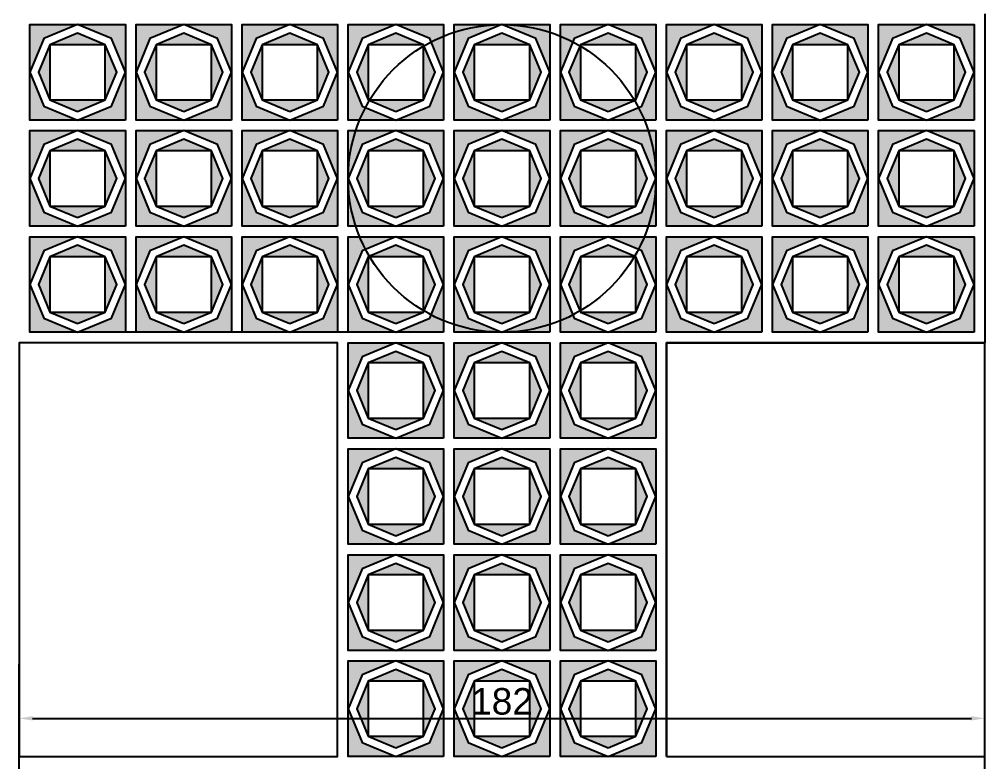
# Model space of a CAD drawing. Header units: millimetres. Extents: x -105 to 786, y -24 to 949.
# Drawn here: x 217.3 to 399.3, y 510.3 to 650.3 of the extents above; entities that cross this region are included whole.
import ezdxf

# ---------------------------------------------------------------- set-up
doc = ezdxf.new("R2010")
doc.units = ezdxf.units.MM
doc.styles.get("Standard").update_dxf_attribs({"font": 'arial.ttf'})
doc.dimstyles.new('ISO-25', dxfattribs={"dimtxt": 5, "dimasz": 2.5, "dimexe": 1.25, "dimexo": 0.625, "dimtad": 1, "dimtxsty": 'Standard', "dimcen": 2.5, "dimadec": 0, "dimazin": 0, "dimtfac": 1, "dimtmove": 0, "dimatfit": 3, "dimfxl": 1, "dimarcsym": 0})

# ---------------------------------------------------------------- blocks, each defined once
blk = doc.blocks.new('*D7')
at = {"color": 0, "lineweight": -2, "transparency": 16777216}
for p, q in [((217.3, 489.91), (217.3, 519.7)), ((399.3, 489.91), (399.3, 519.7)), ((219.8, 518.45), (396.8, 518.45))]:
    blk.add_line(p, q, dxfattribs=at)
at = {"color": 0, "transparency": 16777216}
for points in [[(219.8, 518.87), (219.8, 518.04), (217.3, 518.45)], [(396.8, 518.87), (396.8, 518.04), (399.3, 518.45)]]:
    blk.add_solid(points, dxfattribs=at)
at = {"layer": 'Defpoints', "color": 0, "transparency": 16777216}
for p in [(399.3, 518.45), (217.3, 489.28), (399.3, 489.28)]:
    blk.add_point(p, dxfattribs=at)
at = {"color": 0, "transparency": 16777216, "insert": (308.3, 521.63), "char_height": 5, "attachment_point": 5}
blk.add_mtext('182', dxfattribs=at)

msp = doc.modelspace()

# ---------------------------------------------------------------- hatches: boundary and pattern name
h = msp.add_hatch(color=12)
h.dxf.hatch_style = 1
h.paths.add_polyline_path([(277.299, 640.282), (274.663, 633.918), (268.299, 631.282), (277.299, 631.282)])
h.paths.add_polyline_path([(277.299, 649.282), (268.299, 649.282), (274.663, 646.645), (277.299, 640.282)])
h.paths.add_polyline_path([(268.299, 649.282), (259.299, 649.282), (259.299, 640.282), (261.935, 646.645)])
h.paths.add_polyline_path([(261.935, 633.918), (259.299, 640.282), (259.299, 631.282), (268.299, 631.282)])
h.paths.add_polyline_path([(273.515, 635.066), (263.083, 635.066), (268.299, 632.905)])
h.paths.add_polyline_path([(273.515, 645.497), (273.515, 635.066), (275.675, 640.282)])
h.paths.add_polyline_path([(268.299, 647.658), (263.083, 645.497), (273.515, 645.497)])
h.paths.add_polyline_path([(263.083, 645.497), (260.923, 640.282), (263.083, 635.066)])
h.paths.add_polyline_path([(257.299, 649.282), (248.299, 649.282), (254.663, 646.645), (257.299, 640.282)])
h.paths.add_polyline_path([(248.299, 649.282), (239.299, 649.282), (239.299, 640.282), (241.935, 646.645)])
h.paths.add_polyline_path([(241.935, 633.918), (239.299, 640.282), (239.299, 631.282), (248.299, 631.282)])
h.paths.add_polyline_path([(257.299, 640.282), (254.663, 633.918), (248.299, 631.282), (257.299, 631.282)])
h.paths.add_polyline_path([(255.675, 640.282), (253.515, 645.497), (253.515, 635.066)])
h.paths.add_polyline_path([(248.299, 647.658), (243.083, 645.497), (253.515, 645.497)])
h.paths.add_polyline_path([(253.515, 635.066), (243.083, 635.066), (248.299, 632.905)])
h.paths.add_polyline_path([(243.083, 645.497), (240.923, 640.282), (243.083, 635.066)])
h.paths.add_polyline_path([(237.299, 649.282), (228.299, 649.282), (234.663, 646.645), (237.299, 640.282)])
h.paths.add_polyline_path([(237.299, 640.282), (234.663, 633.918), (228.299, 631.282), (237.299, 631.282)])
h.paths.add_polyline_path([(219.299, 640.282), (219.299, 631.282), (228.299, 631.282), (221.935, 633.918)])
h.paths.add_polyline_path([(228.299, 649.282), (219.299, 649.282), (219.299, 640.282), (221.935, 646.645)])
h.paths.add_polyline_path([(223.083, 645.497), (220.923, 640.282), (223.083, 635.066)])
h.paths.add_polyline_path([(228.299, 647.658), (223.083, 645.497), (233.515, 645.497)])
h.paths.add_polyline_path([(233.515, 645.497), (233.515, 635.066), (235.675, 640.282)])
h.paths.add_polyline_path([(233.515, 635.066), (223.083, 635.066), (228.299, 632.905)])
h = msp.add_hatch(color=12)
h.dxf.hatch_style = 1
h.paths.add_polyline_path([(337.299, 640.282), (334.663, 633.918), (328.299, 631.282), (337.299, 631.282)])
h.paths.add_polyline_path([(337.299, 649.282), (328.299, 649.282), (334.663, 646.645), (337.299, 640.282)])
h.paths.add_polyline_path([(328.299, 649.282), (319.299, 649.282), (319.299, 640.282), (321.935, 646.645)])
h.paths.add_polyline_path([(321.935, 633.918), (319.299, 640.282), (319.299, 631.282), (328.299, 631.282)])
h.paths.add_polyline_path([(333.515, 635.066), (323.083, 635.066), (328.299, 632.905)])
h.paths.add_polyline_path([(333.515, 645.497), (333.515, 635.066), (335.675, 640.282)])
h.paths.add_polyline_path([(328.299, 647.658), (323.083, 645.497), (333.515, 645.497)])
h.paths.add_polyline_path([(323.083, 645.497), (320.923, 640.282), (323.083, 635.066)])
h.paths.add_polyline_path([(317.299, 649.282), (308.299, 649.282), (314.663, 646.645), (317.299, 640.282)])
h.paths.add_polyline_path([(308.299, 649.282), (299.299, 649.282), (299.299, 640.282), (301.935, 646.645)])
h.paths.add_polyline_path([(301.935, 633.918), (299.299, 640.282), (299.299, 631.282), (308.299, 631.282)])
h.paths.add_polyline_path([(317.299, 640.282), (314.663, 633.918), (308.299, 631.282), (317.299, 631.282)])
h.paths.add_polyline_path([(315.675, 640.282), (313.515, 645.497), (313.515, 635.066)])
h.paths.add_polyline_path([(308.299, 647.658), (303.083, 645.497), (313.515, 645.497)])
h.paths.add_polyline_path([(313.515, 635.066), (303.083, 635.066), (308.299, 632.905)])
h.paths.add_polyline_path([(303.083, 645.497), (300.923, 640.282), (303.083, 635.066)])
h.paths.add_polyline_path([(297.299, 649.282), (288.299, 649.282), (294.663, 646.645), (297.299, 640.282)])
h.paths.add_polyline_path([(297.299, 640.282), (294.663, 633.918), (288.299, 631.282), (297.299, 631.282)])
h.paths.add_polyline_path([(279.299, 640.282), (279.299, 631.282), (288.299, 631.282), (281.935, 633.918)])
h.paths.add_polyline_path([(288.299, 649.282), (279.299, 649.282), (279.299, 640.282), (281.935, 646.645)])
h.paths.add_polyline_path([(283.083, 645.497), (280.923, 640.282), (283.083, 635.066)])
h.paths.add_polyline_path([(288.299, 647.658), (283.083, 645.497), (293.515, 645.497)])
h.paths.add_polyline_path([(293.515, 645.497), (293.515, 635.066), (295.675, 640.282)])
h.paths.add_polyline_path([(293.515, 635.066), (283.083, 635.066), (288.299, 632.905)])
h = msp.add_hatch(color=12)
h.dxf.hatch_style = 1
h.paths.add_polyline_path([(397.299, 640.282), (394.663, 633.918), (388.299, 631.282), (397.299, 631.282)])
h.paths.add_polyline_path([(397.299, 649.282), (388.299, 649.282), (394.663, 646.645), (397.299, 640.282)])
h.paths.add_polyline_path([(388.299, 649.282), (379.299, 649.282), (379.299, 640.282), (381.935, 646.645)])
h.paths.add_polyline_path([(381.935, 633.918), (379.299, 640.282), (379.299, 631.282), (388.299, 631.282)])
h.paths.add_polyline_path([(393.515, 635.066), (383.083, 635.066), (388.299, 632.905)])
h.paths.add_polyline_path([(393.515, 645.497), (393.515, 635.066), (395.675, 640.282)])
h.paths.add_polyline_path([(388.299, 647.658), (383.083, 645.497), (393.515, 645.497)])
h.paths.add_polyline_path([(383.083, 645.497), (380.923, 640.282), (383.083, 635.066)])
h.paths.add_polyline_path([(377.299, 649.282), (368.299, 649.282), (374.663, 646.645), (377.299, 640.282)])
h.paths.add_polyline_path([(368.299, 649.282), (359.299, 649.282), (359.299, 640.282), (361.935, 646.645)])
h.paths.add_polyline_path([(361.935, 633.918), (359.299, 640.282), (359.299, 631.282), (368.299, 631.282)])
h.paths.add_polyline_path([(377.299, 640.282), (374.663, 633.918), (368.299, 631.282), (377.299, 631.282)])
h.paths.add_polyline_path([(375.675, 640.282), (373.515, 645.497), (373.515, 635.066)])
h.paths.add_polyline_path([(368.299, 647.658), (363.083, 645.497), (373.515, 645.497)])
h.paths.add_polyline_path([(373.515, 635.066), (363.083, 635.066), (368.299, 632.905)])
h.paths.add_polyline_path([(363.083, 645.497), (360.923, 640.282), (363.083, 635.066)])
h.paths.add_polyline_path([(357.299, 649.282), (348.299, 649.282), (354.663, 646.645), (357.299, 640.282)])
h.paths.add_polyline_path([(357.299, 640.282), (354.663, 633.918), (348.299, 631.282), (357.299, 631.282)])
h.paths.add_polyline_path([(339.299, 640.282), (339.299, 631.282), (348.299, 631.282), (341.935, 633.918)])
h.paths.add_polyline_path([(348.299, 649.282), (339.299, 649.282), (339.299, 640.282), (341.935, 646.645)])
h.paths.add_polyline_path([(343.083, 645.497), (340.923, 640.282), (343.083, 635.066)])
h.paths.add_polyline_path([(348.299, 647.658), (343.083, 645.497), (353.515, 645.497)])
h.paths.add_polyline_path([(353.515, 645.497), (353.515, 635.066), (355.675, 640.282)])
h.paths.add_polyline_path([(353.515, 635.066), (343.083, 635.066), (348.299, 632.905)])
h = msp.add_hatch(color=12)
h.dxf.hatch_style = 1
h.paths.add_polyline_path([(277.299, 620.282), (274.663, 613.918), (268.299, 611.282), (277.299, 611.282)])
h.paths.add_polyline_path([(277.299, 629.282), (268.299, 629.282), (274.663, 626.645), (277.299, 620.282)])
h.paths.add_polyline_path([(268.299, 629.282), (259.299, 629.282), (259.299, 620.282), (261.935, 626.645)])
h.paths.add_polyline_path([(261.935, 613.918), (259.299, 620.282), (259.299, 611.282), (268.299, 611.282)])
h.paths.add_polyline_path([(273.515, 615.066), (263.083, 615.066), (268.299, 612.905)])
h.paths.add_polyline_path([(273.515, 625.497), (273.515, 615.066), (275.675, 620.282)])
h.paths.add_polyline_path([(268.299, 627.658), (263.083, 625.497), (273.515, 625.497)])
h.paths.add_polyline_path([(263.083, 625.497), (260.923, 620.282), (263.083, 615.066)])
h.paths.add_polyline_path([(257.299, 629.282), (248.299, 629.282), (254.663, 626.645), (257.299, 620.282)])
h.paths.add_polyline_path([(248.299, 629.282), (239.299, 629.282), (239.299, 620.282), (241.935, 626.645)])
h.paths.add_polyline_path([(241.935, 613.918), (239.299, 620.282), (239.299, 611.282), (248.299, 611.282)])
h.paths.add_polyline_path([(257.299, 620.282), (254.663, 613.918), (248.299, 611.282), (257.299, 611.282)])
h.paths.add_polyline_path([(255.675, 620.282), (253.515, 625.497), (253.515, 615.066)])
h.paths.add_polyline_path([(248.299, 627.658), (243.083, 625.497), (253.515, 625.497)])
h.paths.add_polyline_path([(253.515, 615.066), (243.083, 615.066), (248.299, 612.905)])
h.paths.add_polyline_path([(243.083, 625.497), (240.923, 620.282), (243.083, 615.066)])
h.paths.add_polyline_path([(237.299, 629.282), (228.299, 629.282), (234.663, 626.645), (237.299, 620.282)])
h.paths.add_polyline_path([(237.299, 620.282), (234.663, 613.918), (228.299, 611.282), (237.299, 611.282)])
h.paths.add_polyline_path([(219.299, 620.282), (219.299, 611.282), (228.299, 611.282), (221.935, 613.918)])
h.paths.add_polyline_path([(228.299, 629.282), (219.299, 629.282), (219.299, 620.282), (221.935, 626.645)])
h.paths.add_polyline_path([(223.083, 625.497), (220.923, 620.282), (223.083, 615.066)])
h.paths.add_polyline_path([(228.299, 627.658), (223.083, 625.497), (233.515, 625.497)])
h.paths.add_polyline_path([(233.515, 625.497), (233.515, 615.066), (235.675, 620.282)])
h.paths.add_polyline_path([(233.515, 615.066), (223.083, 615.066), (228.299, 612.905)])
h = msp.add_hatch(color=12)
h.dxf.hatch_style = 1
h.paths.add_polyline_path([(337.299, 620.282), (334.663, 613.918), (328.299, 611.282), (337.299, 611.282)])
h.paths.add_polyline_path([(337.299, 629.282), (328.299, 629.282), (334.663, 626.645), (337.299, 620.282)])
h.paths.add_polyline_path([(328.299, 629.282), (319.299, 629.282), (319.299, 620.282), (321.935, 626.645)])
h.paths.add_polyline_path([(321.935, 613.918), (319.299, 620.282), (319.299, 611.282), (328.299, 611.282)])
h.paths.add_polyline_path([(333.515, 615.066), (323.083, 615.066), (328.299, 612.905)])
h.paths.add_polyline_path([(333.515, 625.497), (333.515, 615.066), (335.675, 620.282)])
h.paths.add_polyline_path([(328.299, 627.658), (323.083, 625.497), (333.515, 625.497)])
h.paths.add_polyline_path([(323.083, 625.497), (320.923, 620.282), (323.083, 615.066)])
h.paths.add_polyline_path([(317.299, 629.282), (308.299, 629.282), (314.663, 626.645), (317.299, 620.282)])
h.paths.add_polyline_path([(308.299, 629.282), (299.299, 629.282), (299.299, 620.282), (301.935, 626.645)])
h.paths.add_polyline_path([(301.935, 613.918), (299.299, 620.282), (299.299, 611.282), (308.299, 611.282)])
h.paths.add_polyline_path([(317.299, 620.282), (314.663, 613.918), (308.299, 611.282), (317.299, 611.282)])
h.paths.add_polyline_path([(315.675, 620.282), (313.515, 625.497), (313.515, 615.066)])
h.paths.add_polyline_path([(308.299, 627.658), (303.083, 625.497), (313.515, 625.497)])
h.paths.add_polyline_path([(313.515, 615.066), (303.083, 615.066), (308.299, 612.905)])
h.paths.add_polyline_path([(303.083, 625.497), (300.923, 620.282), (303.083, 615.066)])
h.paths.add_polyline_path([(297.299, 629.282), (288.299, 629.282), (294.663, 626.645), (297.299, 620.282)])
h.paths.add_polyline_path([(297.299, 620.282), (294.663, 613.918), (288.299, 611.282), (297.299, 611.282)])
h.paths.add_polyline_path([(279.299, 620.282), (279.299, 611.282), (288.299, 611.282), (281.935, 613.918)])
h.paths.add_polyline_path([(288.299, 629.282), (279.299, 629.282), (279.299, 620.282), (281.935, 626.645)])
h.paths.add_polyline_path([(283.083, 625.497), (280.923, 620.282), (283.083, 615.066)])
h.paths.add_polyline_path([(288.299, 627.658), (283.083, 625.497), (293.515, 625.497)])
h.paths.add_polyline_path([(293.515, 625.497), (293.515, 615.066), (295.675, 620.282)])
h.paths.add_polyline_path([(293.515, 615.066), (283.083, 615.066), (288.299, 612.905)])
h = msp.add_hatch(color=12)
h.dxf.hatch_style = 1
h.paths.add_polyline_path([(397.299, 620.282), (394.663, 613.918), (388.299, 611.282), (397.299, 611.282)])
h.paths.add_polyline_path([(397.299, 629.282), (388.299, 629.282), (394.663, 626.645), (397.299, 620.282)])
h.paths.add_polyline_path([(388.299, 629.282), (379.299, 629.282), (379.299, 620.282), (381.935, 626.645)])
h.paths.add_polyline_path([(381.935, 613.918), (379.299, 620.282), (379.299, 611.282), (388.299, 611.282)])
h.paths.add_polyline_path([(393.515, 615.066), (383.083, 615.066), (388.299, 612.905)])
h.paths.add_polyline_path([(393.515, 625.497), (393.515, 615.066), (395.675, 620.282)])
h.paths.add_polyline_path([(388.299, 627.658), (383.083, 625.497), (393.515, 625.497)])
h.paths.add_polyline_path([(383.083, 625.497), (380.923, 620.282), (383.083, 615.066)])
h.paths.add_polyline_path([(377.299, 629.282), (368.299, 629.282), (374.663, 626.645), (377.299, 620.282)])
h.paths.add_polyline_path([(368.299, 629.282), (359.299, 629.282), (359.299, 620.282), (361.935, 626.645)])
h.paths.add_polyline_path([(361.935, 613.918), (359.299, 620.282), (359.299, 611.282), (368.299, 611.282)])
h.paths.add_polyline_path([(377.299, 620.282), (374.663, 613.918), (368.299, 611.282), (377.299, 611.282)])
h.paths.add_polyline_path([(375.675, 620.282), (373.515, 625.497), (373.515, 615.066)])
h.paths.add_polyline_path([(368.299, 627.658), (363.083, 625.497), (373.515, 625.497)])
h.paths.add_polyline_path([(373.515, 615.066), (363.083, 615.066), (368.299, 612.905)])
h.paths.add_polyline_path([(363.083, 625.497), (360.923, 620.282), (363.083, 615.066)])
h.paths.add_polyline_path([(357.299, 629.282), (348.299, 629.282), (354.663, 626.645), (357.299, 620.282)])
h.paths.add_polyline_path([(357.299, 620.282), (354.663, 613.918), (348.299, 611.282), (357.299, 611.282)])
h.paths.add_polyline_path([(339.299, 620.282), (339.299, 611.282), (348.299, 611.282), (341.935, 613.918)])
h.paths.add_polyline_path([(348.299, 629.282), (339.299, 629.282), (339.299, 620.282), (341.935, 626.645)])
h.paths.add_polyline_path([(343.083, 625.497), (340.923, 620.282), (343.083, 615.066)])
h.paths.add_polyline_path([(348.299, 627.658), (343.083, 625.497), (353.515, 625.497)])
h.paths.add_polyline_path([(353.515, 625.497), (353.515, 615.066), (355.675, 620.282)])
h.paths.add_polyline_path([(353.515, 615.066), (343.083, 615.066), (348.299, 612.905)])
h = msp.add_hatch(color=12)
h.dxf.hatch_style = 1
h.paths.add_polyline_path([(277.299, 600.282), (274.663, 593.918), (268.299, 591.282), (277.299, 591.282)])
h.paths.add_polyline_path([(277.299, 609.282), (268.299, 609.282), (274.663, 606.645), (277.299, 600.282)])
h.paths.add_polyline_path([(268.299, 609.282), (259.299, 609.282), (259.299, 600.282), (261.935, 606.645)])
h.paths.add_polyline_path([(261.935, 593.918), (259.299, 600.282), (259.299, 591.282), (268.299, 591.282)])
h.paths.add_polyline_path([(273.515, 595.066), (263.083, 595.066), (268.299, 592.905)])
h.paths.add_polyline_path([(273.515, 605.497), (273.515, 595.066), (275.675, 600.282)])
h.paths.add_polyline_path([(268.299, 607.658), (263.083, 605.497), (273.515, 605.497)])
h.paths.add_polyline_path([(263.083, 605.497), (260.923, 600.282), (263.083, 595.066)])
h.paths.add_polyline_path([(257.299, 609.282), (248.299, 609.282), (254.663, 606.645), (257.299, 600.282)])
h.paths.add_polyline_path([(248.299, 609.282), (239.299, 609.282), (239.299, 600.282), (241.935, 606.645)])
h.paths.add_polyline_path([(241.935, 593.918), (239.299, 600.282), (239.299, 591.282), (248.299, 591.282)])
h.paths.add_polyline_path([(257.299, 600.282), (254.663, 593.918), (248.299, 591.282), (257.299, 591.282)])
h.paths.add_polyline_path([(255.675, 600.282), (253.515, 605.497), (253.515, 595.066)])
h.paths.add_polyline_path([(248.299, 607.658), (243.083, 605.497), (253.515, 605.497)])
h.paths.add_polyline_path([(253.515, 595.066), (243.083, 595.066), (248.299, 592.905)])
h.paths.add_polyline_path([(243.083, 605.497), (240.923, 600.282), (243.083, 595.066)])
h.paths.add_polyline_path([(237.299, 609.282), (228.299, 609.282), (234.663, 606.645), (237.299, 600.282)])
h.paths.add_polyline_path([(237.299, 600.282), (234.663, 593.918), (228.299, 591.282), (237.299, 591.282)])
h.paths.add_polyline_path([(219.299, 600.282), (219.299, 591.282), (228.299, 591.282), (221.935, 593.918)])
h.paths.add_polyline_path([(228.299, 609.282), (219.299, 609.282), (219.299, 600.282), (221.935, 606.645)])
h.paths.add_polyline_path([(223.083, 605.497), (220.923, 600.282), (223.083, 595.066)])
h.paths.add_polyline_path([(228.299, 607.658), (223.083, 605.497), (233.515, 605.497)])
h.paths.add_polyline_path([(233.515, 605.497), (233.515, 595.066), (235.675, 600.282)])
h.paths.add_polyline_path([(233.515, 595.066), (223.083, 595.066), (228.299, 592.905)])
h = msp.add_hatch(color=12)
h.dxf.hatch_style = 1
h.paths.add_polyline_path([(337.299, 600.282), (334.663, 593.918), (328.299, 591.282), (337.299, 591.282)])
h.paths.add_polyline_path([(337.299, 609.282), (328.299, 609.282), (334.663, 606.645), (337.299, 600.282)])
h.paths.add_polyline_path([(328.299, 609.282), (319.299, 609.282), (319.299, 600.282), (321.935, 606.645)])
h.paths.add_polyline_path([(321.935, 593.918), (319.299, 600.282), (319.299, 591.282), (328.299, 591.282)])
h.paths.add_polyline_path([(333.515, 595.066), (323.083, 595.066), (328.299, 592.905)])
h.paths.add_polyline_path([(333.515, 605.497), (333.515, 595.066), (335.675, 600.282)])
h.paths.add_polyline_path([(328.299, 607.658), (323.083, 605.497), (333.515, 605.497)])
h.paths.add_polyline_path([(323.083, 605.497), (320.923, 600.282), (323.083, 595.066)])
h.paths.add_polyline_path([(317.299, 609.282), (308.299, 609.282), (314.663, 606.645), (317.299, 600.282)])
h.paths.add_polyline_path([(308.299, 609.282), (299.299, 609.282), (299.299, 600.282), (301.935, 606.645)])
h.paths.add_polyline_path([(301.935, 593.918), (299.299, 600.282), (299.299, 591.282), (308.299, 591.282)])
h.paths.add_polyline_path([(317.299, 600.282), (314.663, 593.918), (308.299, 591.282), (317.299, 591.282)])
h.paths.add_polyline_path([(315.675, 600.282), (313.515, 605.497), (313.515, 595.066)])
h.paths.add_polyline_path([(308.299, 607.658), (303.083, 605.497), (313.515, 605.497)])
h.paths.add_polyline_path([(313.515, 595.066), (303.083, 595.066), (308.299, 592.905)])
h.paths.add_polyline_path([(303.083, 605.497), (300.923, 600.282), (303.083, 595.066)])
h.paths.add_polyline_path([(297.299, 609.282), (288.299, 609.282), (294.663, 606.645), (297.299, 600.282)])
h.paths.add_polyline_path([(297.299, 600.282), (294.663, 593.918), (288.299, 591.282), (297.299, 591.282)])
h.paths.add_polyline_path([(279.299, 600.282), (279.299, 591.282), (288.299, 591.282), (281.935, 593.918)])
h.paths.add_polyline_path([(288.299, 609.282), (279.299, 609.282), (279.299, 600.282), (281.935, 606.645)])
h.paths.add_polyline_path([(283.083, 605.497), (280.923, 600.282), (283.083, 595.066)])
h.paths.add_polyline_path([(288.299, 607.658), (283.083, 605.497), (293.515, 605.497)])
h.paths.add_polyline_path([(293.515, 605.497), (293.515, 595.066), (295.675, 600.282)])
h.paths.add_polyline_path([(293.515, 595.066), (283.083, 595.066), (288.299, 592.905)])
h = msp.add_hatch(color=12)
h.dxf.hatch_style = 1
h.paths.add_polyline_path([(397.299, 600.282), (394.663, 593.918), (388.299, 591.282), (397.299, 591.282)])
h.paths.add_polyline_path([(397.299, 609.282), (388.299, 609.282), (394.663, 606.645), (397.299, 600.282)])
h.paths.add_polyline_path([(388.299, 609.282), (379.299, 609.282), (379.299, 600.282), (381.935, 606.645)])
h.paths.add_polyline_path([(381.935, 593.918), (379.299, 600.282), (379.299, 591.282), (388.299, 591.282)])
h.paths.add_polyline_path([(393.515, 595.066), (383.083, 595.066), (388.299, 592.905)])
h.paths.add_polyline_path([(393.515, 605.497), (393.515, 595.066), (395.675, 600.282)])
h.paths.add_polyline_path([(388.299, 607.658), (383.083, 605.497), (393.515, 605.497)])
h.paths.add_polyline_path([(383.083, 605.497), (380.923, 600.282), (383.083, 595.066)])
h.paths.add_polyline_path([(377.299, 609.282), (368.299, 609.282), (374.663, 606.645), (377.299, 600.282)])
h.paths.add_polyline_path([(368.299, 609.282), (359.299, 609.282), (359.299, 600.282), (361.935, 606.645)])
h.paths.add_polyline_path([(361.935, 593.918), (359.299, 600.282), (359.299, 591.282), (368.299, 591.282)])
h.paths.add_polyline_path([(377.299, 600.282), (374.663, 593.918), (368.299, 591.282), (377.299, 591.282)])
h.paths.add_polyline_path([(375.675, 600.282), (373.515, 605.497), (373.515, 595.066)])
h.paths.add_polyline_path([(368.299, 607.658), (363.083, 605.497), (373.515, 605.497)])
h.paths.add_polyline_path([(373.515, 595.066), (363.083, 595.066), (368.299, 592.905)])
h.paths.add_polyline_path([(363.083, 605.497), (360.923, 600.282), (363.083, 595.066)])
h.paths.add_polyline_path([(357.299, 609.282), (348.299, 609.282), (354.663, 606.645), (357.299, 600.282)])
h.paths.add_polyline_path([(357.299, 600.282), (354.663, 593.918), (348.299, 591.282), (357.299, 591.282)])
h.paths.add_polyline_path([(339.299, 600.282), (339.299, 591.282), (348.299, 591.282), (341.935, 593.918)])
h.paths.add_polyline_path([(348.299, 609.282), (339.299, 609.282), (339.299, 600.282), (341.935, 606.645)])
h.paths.add_polyline_path([(343.083, 605.497), (340.923, 600.282), (343.083, 595.066)])
h.paths.add_polyline_path([(348.299, 607.658), (343.083, 605.497), (353.515, 605.497)])
h.paths.add_polyline_path([(353.515, 605.497), (353.515, 595.066), (355.675, 600.282)])
h.paths.add_polyline_path([(353.515, 595.066), (343.083, 595.066), (348.299, 592.905)])
h = msp.add_hatch(color=12)
h.dxf.hatch_style = 1
h.paths.add_polyline_path([(337.299, 580.282), (334.663, 573.918), (328.299, 571.282), (337.299, 571.282)])
h.paths.add_polyline_path([(337.299, 589.282), (328.299, 589.282), (334.663, 586.645), (337.299, 580.282)])
h.paths.add_polyline_path([(328.299, 589.282), (319.299, 589.282), (319.299, 580.282), (321.935, 586.645)])
h.paths.add_polyline_path([(321.935, 573.918), (319.299, 580.282), (319.299, 571.282), (328.299, 571.282)])
h.paths.add_polyline_path([(333.515, 575.066), (323.083, 575.066), (328.299, 572.905)])
h.paths.add_polyline_path([(333.515, 585.497), (333.515, 575.066), (335.675, 580.282)])
h.paths.add_polyline_path([(328.299, 587.658), (323.083, 585.497), (333.515, 585.497)])
h.paths.add_polyline_path([(323.083, 585.497), (320.923, 580.282), (323.083, 575.066)])
h.paths.add_polyline_path([(317.299, 589.282), (308.299, 589.282), (314.663, 586.645), (317.299, 580.282)])
h.paths.add_polyline_path([(308.299, 589.282), (299.299, 589.282), (299.299, 580.282), (301.935, 586.645)])
h.paths.add_polyline_path([(301.935, 573.918), (299.299, 580.282), (299.299, 571.282), (308.299, 571.282)])
h.paths.add_polyline_path([(317.299, 580.282), (314.663, 573.918), (308.299, 571.282), (317.299, 571.282)])
h.paths.add_polyline_path([(315.675, 580.282), (313.515, 585.497), (313.515, 575.066)])
h.paths.add_polyline_path([(308.299, 587.658), (303.083, 585.497), (313.515, 585.497)])
h.paths.add_polyline_path([(313.515, 575.066), (303.083, 575.066), (308.299, 572.905)])
h.paths.add_polyline_path([(303.083, 585.497), (300.923, 580.282), (303.083, 575.066)])
h.paths.add_polyline_path([(297.299, 589.282), (288.299, 589.282), (294.663, 586.645), (297.299, 580.282)])
h.paths.add_polyline_path([(297.299, 580.282), (294.663, 573.918), (288.299, 571.282), (297.299, 571.282)])
h.paths.add_polyline_path([(279.299, 580.282), (279.299, 571.282), (288.299, 571.282), (281.935, 573.918)])
h.paths.add_polyline_path([(288.299, 589.282), (279.299, 589.282), (279.299, 580.282), (281.935, 586.645)])
h.paths.add_polyline_path([(283.083, 585.497), (280.923, 580.282), (283.083, 575.066)])
h.paths.add_polyline_path([(288.299, 587.658), (283.083, 585.497), (293.515, 585.497)])
h.paths.add_polyline_path([(293.515, 585.497), (293.515, 575.066), (295.675, 580.282)])
h.paths.add_polyline_path([(293.515, 575.066), (283.083, 575.066), (288.299, 572.905)])
h = msp.add_hatch(color=12)
h.dxf.hatch_style = 1
h.paths.add_polyline_path([(337.299, 560.282), (334.663, 553.918), (328.299, 551.282), (337.299, 551.282)])
h.paths.add_polyline_path([(337.299, 569.282), (328.299, 569.282), (334.663, 566.645), (337.299, 560.282)])
h.paths.add_polyline_path([(328.299, 569.282), (319.299, 569.282), (319.299, 560.282), (321.935, 566.645)])
h.paths.add_polyline_path([(321.935, 553.918), (319.299, 560.282), (319.299, 551.282), (328.299, 551.282)])
h.paths.add_polyline_path([(333.515, 555.066), (323.083, 555.066), (328.299, 552.905)])
h.paths.add_polyline_path([(333.515, 565.497), (333.515, 555.066), (335.675, 560.282)])
h.paths.add_polyline_path([(328.299, 567.658), (323.083, 565.497), (333.515, 565.497)])
h.paths.add_polyline_path([(323.083, 565.497), (320.923, 560.282), (323.083, 555.066)])
h.paths.add_polyline_path([(317.299, 569.282), (308.299, 569.282), (314.663, 566.645), (317.299, 560.282)])
h.paths.add_polyline_path([(308.299, 569.282), (299.299, 569.282), (299.299, 560.282), (301.935, 566.645)])
h.paths.add_polyline_path([(301.935, 553.918), (299.299, 560.282), (299.299, 551.282), (308.299, 551.282)])
h.paths.add_polyline_path([(317.299, 560.282), (314.663, 553.918), (308.299, 551.282), (317.299, 551.282)])
h.paths.add_polyline_path([(315.675, 560.282), (313.515, 565.497), (313.515, 555.066)])
h.paths.add_polyline_path([(308.299, 567.658), (303.083, 565.497), (313.515, 565.497)])
h.paths.add_polyline_path([(313.515, 555.066), (303.083, 555.066), (308.299, 552.905)])
h.paths.add_polyline_path([(303.083, 565.497), (300.923, 560.282), (303.083, 555.066)])
h.paths.add_polyline_path([(297.299, 569.282), (288.299, 569.282), (294.663, 566.645), (297.299, 560.282)])
h.paths.add_polyline_path([(297.299, 560.282), (294.663, 553.918), (288.299, 551.282), (297.299, 551.282)])
h.paths.add_polyline_path([(279.299, 560.282), (279.299, 551.282), (288.299, 551.282), (281.935, 553.918)])
h.paths.add_polyline_path([(288.299, 569.282), (279.299, 569.282), (279.299, 560.282), (281.935, 566.645)])
h.paths.add_polyline_path([(283.083, 565.497), (280.923, 560.282), (283.083, 555.066)])
h.paths.add_polyline_path([(288.299, 567.658), (283.083, 565.497), (293.515, 565.497)])
h.paths.add_polyline_path([(293.515, 565.497), (293.515, 555.066), (295.675, 560.282)])
h.paths.add_polyline_path([(293.515, 555.066), (283.083, 555.066), (288.299, 552.905)])
h = msp.add_hatch(color=12)
h.dxf.hatch_style = 1
h.paths.add_polyline_path([(337.299, 540.282), (334.663, 533.918), (328.299, 531.282), (337.299, 531.282)])
h.paths.add_polyline_path([(337.299, 549.282), (328.299, 549.282), (334.663, 546.645), (337.299, 540.282)])
h.paths.add_polyline_path([(328.299, 549.282), (319.299, 549.282), (319.299, 540.282), (321.935, 546.645)])
h.paths.add_polyline_path([(321.935, 533.918), (319.299, 540.282), (319.299, 531.282), (328.299, 531.282)])
h.paths.add_polyline_path([(333.515, 535.066), (323.083, 535.066), (328.299, 532.905)])
h.paths.add_polyline_path([(333.515, 545.497), (333.515, 535.066), (335.675, 540.282)])
h.paths.add_polyline_path([(328.299, 547.658), (323.083, 545.497), (333.515, 545.497)])
h.paths.add_polyline_path([(323.083, 545.497), (320.923, 540.282), (323.083, 535.066)])
h.paths.add_polyline_path([(317.299, 549.282), (308.299, 549.282), (314.663, 546.645), (317.299, 540.282)])
h.paths.add_polyline_path([(308.299, 549.282), (299.299, 549.282), (299.299, 540.282), (301.935, 546.645)])
h.paths.add_polyline_path([(301.935, 533.918), (299.299, 540.282), (299.299, 531.282), (308.299, 531.282)])
h.paths.add_polyline_path([(317.299, 540.282), (314.663, 533.918), (308.299, 531.282), (317.299, 531.282)])
h.paths.add_polyline_path([(315.675, 540.282), (313.515, 545.497), (313.515, 535.066)])
h.paths.add_polyline_path([(308.299, 547.658), (303.083, 545.497), (313.515, 545.497)])
h.paths.add_polyline_path([(313.515, 535.066), (303.083, 535.066), (308.299, 532.905)])
h.paths.add_polyline_path([(303.083, 545.497), (300.923, 540.282), (303.083, 535.066)])
h.paths.add_polyline_path([(297.299, 549.282), (288.299, 549.282), (294.663, 546.645), (297.299, 540.282)])
h.paths.add_polyline_path([(297.299, 540.282), (294.663, 533.918), (288.299, 531.282), (297.299, 531.282)])
h.paths.add_polyline_path([(279.299, 540.282), (279.299, 531.282), (288.299, 531.282), (281.935, 533.918)])
h.paths.add_polyline_path([(288.299, 549.282), (279.299, 549.282), (279.299, 540.282), (281.935, 546.645)])
h.paths.add_polyline_path([(283.083, 545.497), (280.923, 540.282), (283.083, 535.066)])
h.paths.add_polyline_path([(288.299, 547.658), (283.083, 545.497), (293.515, 545.497)])
h.paths.add_polyline_path([(293.515, 545.497), (293.515, 535.066), (295.675, 540.282)])
h.paths.add_polyline_path([(293.515, 535.066), (283.083, 535.066), (288.299, 532.905)])
h = msp.add_hatch(color=12)
h.dxf.hatch_style = 1
h.paths.add_polyline_path([(337.299, 520.282), (334.663, 513.918), (328.299, 511.282), (337.299, 511.282)])
h.paths.add_polyline_path([(337.299, 529.282), (328.299, 529.282), (334.663, 526.645), (337.299, 520.282)])
h.paths.add_polyline_path([(328.299, 529.282), (319.299, 529.282), (319.299, 520.282), (321.935, 526.645)])
h.paths.add_polyline_path([(321.935, 513.918), (319.299, 520.282), (319.299, 511.282), (328.299, 511.282)])
h.paths.add_polyline_path([(333.515, 515.066), (323.083, 515.066), (328.299, 512.905)])
h.paths.add_polyline_path([(333.515, 525.497), (333.515, 515.066), (335.675, 520.282)])
h.paths.add_polyline_path([(328.299, 527.658), (323.083, 525.497), (333.515, 525.497)])
h.paths.add_polyline_path([(323.083, 525.497), (320.923, 520.282), (323.083, 515.066)])
h.paths.add_polyline_path([(317.299, 529.282), (308.299, 529.282), (314.663, 526.645), (317.299, 520.282)])
h.paths.add_polyline_path([(308.299, 529.282), (299.299, 529.282), (299.299, 520.282), (301.935, 526.645)])
h.paths.add_polyline_path([(301.935, 513.918), (299.299, 520.282), (299.299, 511.282), (308.299, 511.282)])
h.paths.add_polyline_path([(317.299, 520.282), (314.663, 513.918), (308.299, 511.282), (317.299, 511.282)])
h.paths.add_polyline_path([(315.675, 520.282), (313.515, 525.497), (313.515, 515.066)])
h.paths.add_polyline_path([(308.299, 527.658), (303.083, 525.497), (313.515, 525.497)])
h.paths.add_polyline_path([(313.515, 515.066), (303.083, 515.066), (308.299, 512.905)])
h.paths.add_polyline_path([(303.083, 525.497), (300.923, 520.282), (303.083, 515.066)])
h.paths.add_polyline_path([(297.299, 529.282), (288.299, 529.282), (294.663, 526.645), (297.299, 520.282)])
h.paths.add_polyline_path([(297.299, 520.282), (294.663, 513.918), (288.299, 511.282), (297.299, 511.282)])
h.paths.add_polyline_path([(279.299, 520.282), (279.299, 511.282), (288.299, 511.282), (281.935, 513.918)])
h.paths.add_polyline_path([(288.299, 529.282), (279.299, 529.282), (279.299, 520.282), (281.935, 526.645)])
h.paths.add_polyline_path([(283.083, 525.497), (280.923, 520.282), (283.083, 515.066)])
h.paths.add_polyline_path([(288.299, 527.658), (283.083, 525.497), (293.515, 525.497)])
h.paths.add_polyline_path([(293.515, 525.497), (293.515, 515.066), (295.675, 520.282)])
h.paths.add_polyline_path([(293.515, 515.066), (283.083, 515.066), (288.299, 512.905)])

# ---------------------------------------------------------------- linework, layer by layer
for p, q in [((399.299, 651.282), (399.299, 589.282)), ((279.299, 591.282), (230.57, 591.282)), ((217.299, 589.282), (217.299, 511.282)), ((339.299, 511.282), (339.299, 589.282)), ((339.299, 589.282), (399.299, 589.282)), ((399.299, 511.282), (399.299, 589.282)), ((217.299, 511.282), (217.299, 528.705)), ((217.299, 511.282), (277.299, 511.282)), ((339.299, 511.282), (399.299, 511.282))]:
    msp.add_line(p, q)
for points in [[(237.299, 631.282), (219.299, 631.282), (219.299, 649.282), (237.299, 649.282)], [(228.299, 631.282), (234.663, 633.918), (237.299, 640.282), (234.663, 646.645), (228.299, 649.282), (221.935, 646.645), (219.299, 640.282), (221.935, 633.918)], [(257.299, 631.282), (239.299, 631.282), (239.299, 649.282), (257.299, 649.282)], [(248.299, 631.282), (254.663, 633.918), (257.299, 640.282), (254.663, 646.645), (248.299, 649.282), (241.935, 646.645), (239.299, 640.282), (241.935, 633.918)], [(277.299, 631.282), (259.299, 631.282), (259.299, 649.282), (277.299, 649.282)], [(268.299, 631.282), (274.663, 633.918), (277.299, 640.282), (274.663, 646.645), (268.299, 649.282), (261.935, 646.645), (259.299, 640.282), (261.935, 633.918)], [(297.299, 631.282), (279.299, 631.282), (279.299, 649.282), (297.299, 649.282)], [(288.299, 631.282), (294.663, 633.918), (297.299, 640.282), (294.663, 646.645), (288.299, 649.282), (281.935, 646.645), (279.299, 640.282), (281.935, 633.918)], [(317.299, 631.282), (299.299, 631.282), (299.299, 649.282), (317.299, 649.282)], [(308.299, 631.282), (314.663, 633.918), (317.299, 640.282), (314.663, 646.645), (308.299, 649.282), (301.935, 646.645), (299.299, 640.282), (301.935, 633.918)], [(337.299, 631.282), (319.299, 631.282), (319.299, 649.282), (337.299, 649.282)], [(328.299, 631.282), (334.663, 633.918), (337.299, 640.282), (334.663, 646.645), (328.299, 649.282), (321.935, 646.645), (319.299, 640.282), (321.935, 633.918)], [(357.299, 631.282), (339.299, 631.282), (339.299, 649.282), (357.299, 649.282)], [(348.299, 631.282), (354.663, 633.918), (357.299, 640.282), (354.663, 646.645), (348.299, 649.282), (341.935, 646.645), (339.299, 640.282), (341.935, 633.918)], [(377.299, 631.282), (359.299, 631.282), (359.299, 649.282), (377.299, 649.282)], [(368.299, 631.282), (374.663, 633.918), (377.299, 640.282), (374.663, 646.645), (368.299, 649.282), (361.935, 646.645), (359.299, 640.282), (361.935, 633.918)], [(397.299, 631.282), (379.299, 631.282), (379.299, 649.282), (397.299, 649.282)], [(388.299, 631.282), (394.663, 633.918), (397.299, 640.282), (394.663, 646.645), (388.299, 649.282), (381.935, 646.645), (379.299, 640.282), (381.935, 633.918)], [(228.299, 632.905), (233.515, 635.066), (235.675, 640.282), (233.515, 645.497), (228.299, 647.658), (223.083, 645.497), (220.923, 640.282), (223.083, 635.066)], [(248.299, 632.905), (253.515, 635.066), (255.675, 640.282), (253.515, 645.497), (248.299, 647.658), (243.083, 645.497), (240.923, 640.282), (243.083, 635.066)], [(268.299, 632.905), (273.515, 635.066), (275.675, 640.282), (273.515, 645.497), (268.299, 647.658), (263.083, 645.497), (260.923, 640.282), (263.083, 635.066)], [(288.299, 632.905), (293.515, 635.066), (295.675, 640.282), (293.515, 645.497), (288.299, 647.658), (283.083, 645.497), (280.923, 640.282), (283.083, 635.066)], [(308.299, 632.905), (313.515, 635.066), (315.675, 640.282), (313.515, 645.497), (308.299, 647.658), (303.083, 645.497), (300.923, 640.282), (303.083, 635.066)], [(328.299, 632.905), (333.515, 635.066), (335.675, 640.282), (333.515, 645.497), (328.299, 647.658), (323.083, 645.497), (320.923, 640.282), (323.083, 635.066)], [(348.299, 632.905), (353.515, 635.066), (355.675, 640.282), (353.515, 645.497), (348.299, 647.658), (343.083, 645.497), (340.923, 640.282), (343.083, 635.066)], [(368.299, 632.905), (373.515, 635.066), (375.675, 640.282), (373.515, 645.497), (368.299, 647.658), (363.083, 645.497), (360.923, 640.282), (363.083, 635.066)], [(388.299, 632.905), (393.515, 635.066), (395.675, 640.282), (393.515, 645.497), (388.299, 647.658), (383.083, 645.497), (380.923, 640.282), (383.083, 635.066)], [(223.083, 635.066), (233.515, 635.066), (233.515, 645.497), (223.083, 645.497)], [(243.083, 635.066), (253.515, 635.066), (253.515, 645.497), (243.083, 645.497)], [(263.083, 635.066), (273.515, 635.066), (273.515, 645.497), (263.083, 645.497)], [(283.083, 635.066), (293.515, 635.066), (293.515, 645.497), (283.083, 645.497)], [(303.083, 635.066), (313.515, 635.066), (313.515, 645.497), (303.083, 645.497)], [(323.083, 635.066), (333.515, 635.066), (333.515, 645.497), (323.083, 645.497)], [(343.083, 635.066), (353.515, 635.066), (353.515, 645.497), (343.083, 645.497)], [(363.083, 635.066), (373.515, 635.066), (373.515, 645.497), (363.083, 645.497)], [(383.083, 635.066), (393.515, 635.066), (393.515, 645.497), (383.083, 645.497)], [(237.299, 611.282), (219.299, 611.282), (219.299, 629.282), (237.299, 629.282)], [(228.299, 611.282), (234.663, 613.918), (237.299, 620.282), (234.663, 626.645), (228.299, 629.282), (221.935, 626.645), (219.299, 620.282), (221.935, 613.918)], [(257.299, 611.282), (239.299, 611.282), (239.299, 629.282), (257.299, 629.282)], [(248.299, 611.282), (254.663, 613.918), (257.299, 620.282), (254.663, 626.645), (248.299, 629.282), (241.935, 626.645), (239.299, 620.282), (241.935, 613.918)], [(277.299, 611.282), (259.299, 611.282), (259.299, 629.282), (277.299, 629.282)], [(268.299, 611.282), (274.663, 613.918), (277.299, 620.282), (274.663, 626.645), (268.299, 629.282), (261.935, 626.645), (259.299, 620.282), (261.935, 613.918)], [(297.299, 611.282), (279.299, 611.282), (279.299, 629.282), (297.299, 629.282)], [(288.299, 611.282), (294.663, 613.918), (297.299, 620.282), (294.663, 626.645), (288.299, 629.282), (281.935, 626.645), (279.299, 620.282), (281.935, 613.918)], [(317.299, 611.282), (299.299, 611.282), (299.299, 629.282), (317.299, 629.282)], [(308.299, 611.282), (314.663, 613.918), (317.299, 620.282), (314.663, 626.645), (308.299, 629.282), (301.935, 626.645), (299.299, 620.282), (301.935, 613.918)], [(337.299, 611.282), (319.299, 611.282), (319.299, 629.282), (337.299, 629.282)], [(328.299, 611.282), (334.663, 613.918), (337.299, 620.282), (334.663, 626.645), (328.299, 629.282), (321.935, 626.645), (319.299, 620.282), (321.935, 613.918)], [(357.299, 611.282), (339.299, 611.282), (339.299, 629.282), (357.299, 629.282)], [(348.299, 611.282), (354.663, 613.918), (357.299, 620.282), (354.663, 626.645), (348.299, 629.282), (341.935, 626.645), (339.299, 620.282), (341.935, 613.918)], [(377.299, 611.282), (359.299, 611.282), (359.299, 629.282), (377.299, 629.282)], [(368.299, 611.282), (374.663, 613.918), (377.299, 620.282), (374.663, 626.645), (368.299, 629.282), (361.935, 626.645), (359.299, 620.282), (361.935, 613.918)], [(397.299, 611.282), (379.299, 611.282), (379.299, 629.282), (397.299, 629.282)], [(388.299, 611.282), (394.663, 613.918), (397.299, 620.282), (394.663, 626.645), (388.299, 629.282), (381.935, 626.645), (379.299, 620.282), (381.935, 613.918)], [(228.299, 612.905), (233.515, 615.066), (235.675, 620.282), (233.515, 625.497), (228.299, 627.658), (223.083, 625.497), (220.923, 620.282), (223.083, 615.066)], [(248.299, 612.905), (253.515, 615.066), (255.675, 620.282), (253.515, 625.497), (248.299, 627.658), (243.083, 625.497), (240.923, 620.282), (243.083, 615.066)], [(268.299, 612.905), (273.515, 615.066), (275.675, 620.282), (273.515, 625.497), (268.299, 627.658), (263.083, 625.497), (260.923, 620.282), (263.083, 615.066)], [(288.299, 612.905), (293.515, 615.066), (295.675, 620.282), (293.515, 625.497), (288.299, 627.658), (283.083, 625.497), (280.923, 620.282), (283.083, 615.066)], [(308.299, 612.905), (313.515, 615.066), (315.675, 620.282), (313.515, 625.497), (308.299, 627.658), (303.083, 625.497), (300.923, 620.282), (303.083, 615.066)], [(328.299, 612.905), (333.515, 615.066), (335.675, 620.282), (333.515, 625.497), (328.299, 627.658), (323.083, 625.497), (320.923, 620.282), (323.083, 615.066)], [(348.299, 612.905), (353.515, 615.066), (355.675, 620.282), (353.515, 625.497), (348.299, 627.658), (343.083, 625.497), (340.923, 620.282), (343.083, 615.066)], [(368.299, 612.905), (373.515, 615.066), (375.675, 620.282), (373.515, 625.497), (368.299, 627.658), (363.083, 625.497), (360.923, 620.282), (363.083, 615.066)], [(388.299, 612.905), (393.515, 615.066), (395.675, 620.282), (393.515, 625.497), (388.299, 627.658), (383.083, 625.497), (380.923, 620.282), (383.083, 615.066)], [(223.083, 615.066), (233.515, 615.066), (233.515, 625.497), (223.083, 625.497)], [(243.083, 615.066), (253.515, 615.066), (253.515, 625.497), (243.083, 625.497)], [(263.083, 615.066), (273.515, 615.066), (273.515, 625.497), (263.083, 625.497)], [(283.083, 615.066), (293.515, 615.066), (293.515, 625.497), (283.083, 625.497)], [(303.083, 615.066), (313.515, 615.066), (313.515, 625.497), (303.083, 625.497)], [(323.083, 615.066), (333.515, 615.066), (333.515, 625.497), (323.083, 625.497)], [(343.083, 615.066), (353.515, 615.066), (353.515, 625.497), (343.083, 625.497)], [(363.083, 615.066), (373.515, 615.066), (373.515, 625.497), (363.083, 625.497)], [(383.083, 615.066), (393.515, 615.066), (393.515, 625.497), (383.083, 625.497)], [(237.299, 591.282), (219.299, 591.282), (219.299, 609.282), (237.299, 609.282)], [(228.299, 591.282), (234.663, 593.918), (237.299, 600.282), (234.663, 606.645), (228.299, 609.282), (221.935, 606.645), (219.299, 600.282), (221.935, 593.918)], [(257.299, 591.282), (239.299, 591.282), (239.299, 609.282), (257.299, 609.282)], [(248.299, 591.282), (254.663, 593.918), (257.299, 600.282), (254.663, 606.645), (248.299, 609.282), (241.935, 606.645), (239.299, 600.282), (241.935, 593.918)], [(277.299, 591.282), (259.299, 591.282), (259.299, 609.282), (277.299, 609.282)], [(268.299, 591.282), (274.663, 593.918), (277.299, 600.282), (274.663, 606.645), (268.299, 609.282), (261.935, 606.645), (259.299, 600.282), (261.935, 593.918)], [(297.299, 591.282), (279.299, 591.282), (279.299, 609.282), (297.299, 609.282)], [(288.299, 591.282), (294.663, 593.918), (297.299, 600.282), (294.663, 606.645), (288.299, 609.282), (281.935, 606.645), (279.299, 600.282), (281.935, 593.918)], [(317.299, 591.282), (299.299, 591.282), (299.299, 609.282), (317.299, 609.282)], [(308.299, 591.282), (314.663, 593.918), (317.299, 600.282), (314.663, 606.645), (308.299, 609.282), (301.935, 606.645), (299.299, 600.282), (301.935, 593.918)], [(337.299, 591.282), (319.299, 591.282), (319.299, 609.282), (337.299, 609.282)], [(328.299, 591.282), (334.663, 593.918), (337.299, 600.282), (334.663, 606.645), (328.299, 609.282), (321.935, 606.645), (319.299, 600.282), (321.935, 593.918)], [(357.299, 591.282), (339.299, 591.282), (339.299, 609.282), (357.299, 609.282)], [(348.299, 591.282), (354.663, 593.918), (357.299, 600.282), (354.663, 606.645), (348.299, 609.282), (341.935, 606.645), (339.299, 600.282), (341.935, 593.918)], [(377.299, 591.282), (359.299, 591.282), (359.299, 609.282), (377.299, 609.282)], [(368.299, 591.282), (374.663, 593.918), (377.299, 600.282), (374.663, 606.645), (368.299, 609.282), (361.935, 606.645), (359.299, 600.282), (361.935, 593.918)], [(397.299, 591.282), (379.299, 591.282), (379.299, 609.282), (397.299, 609.282)], [(388.299, 591.282), (394.663, 593.918), (397.299, 600.282), (394.663, 606.645), (388.299, 609.282), (381.935, 606.645), (379.299, 600.282), (381.935, 593.918)], [(228.299, 592.905), (233.515, 595.066), (235.675, 600.282), (233.515, 605.497), (228.299, 607.658), (223.083, 605.497), (220.923, 600.282), (223.083, 595.066)], [(248.299, 592.905), (253.515, 595.066), (255.675, 600.282), (253.515, 605.497), (248.299, 607.658), (243.083, 605.497), (240.923, 600.282), (243.083, 595.066)], [(268.299, 592.905), (273.515, 595.066), (275.675, 600.282), (273.515, 605.497), (268.299, 607.658), (263.083, 605.497), (260.923, 600.282), (263.083, 595.066)], [(288.299, 592.905), (293.515, 595.066), (295.675, 600.282), (293.515, 605.497), (288.299, 607.658), (283.083, 605.497), (280.923, 600.282), (283.083, 595.066)], [(308.299, 592.905), (313.515, 595.066), (315.675, 600.282), (313.515, 605.497), (308.299, 607.658), (303.083, 605.497), (300.923, 600.282), (303.083, 595.066)], [(328.299, 592.905), (333.515, 595.066), (335.675, 600.282), (333.515, 605.497), (328.299, 607.658), (323.083, 605.497), (320.923, 600.282), (323.083, 595.066)], [(348.299, 592.905), (353.515, 595.066), (355.675, 600.282), (353.515, 605.497), (348.299, 607.658), (343.083, 605.497), (340.923, 600.282), (343.083, 595.066)], [(368.299, 592.905), (373.515, 595.066), (375.675, 600.282), (373.515, 605.497), (368.299, 607.658), (363.083, 605.497), (360.923, 600.282), (363.083, 595.066)], [(388.299, 592.905), (393.515, 595.066), (395.675, 600.282), (393.515, 605.497), (388.299, 607.658), (383.083, 605.497), (380.923, 600.282), (383.083, 595.066)], [(223.083, 595.066), (233.515, 595.066), (233.515, 605.497), (223.083, 605.497)], [(243.083, 595.066), (253.515, 595.066), (253.515, 605.497), (243.083, 605.497)], [(263.083, 595.066), (273.515, 595.066), (273.515, 605.497), (263.083, 605.497)], [(283.083, 595.066), (293.515, 595.066), (293.515, 605.497), (283.083, 605.497)], [(303.083, 595.066), (313.515, 595.066), (313.515, 605.497), (303.083, 605.497)], [(323.083, 595.066), (333.515, 595.066), (333.515, 605.497), (323.083, 605.497)], [(343.083, 595.066), (353.515, 595.066), (353.515, 605.497), (343.083, 605.497)], [(363.083, 595.066), (373.515, 595.066), (373.515, 605.497), (363.083, 605.497)], [(383.083, 595.066), (393.515, 595.066), (393.515, 605.497), (383.083, 605.497)], [(217.299, 511.282), (277.299, 511.282), (277.299, 589.282), (217.299, 589.282)], [(297.299, 571.282), (279.299, 571.282), (279.299, 589.282), (297.299, 589.282)], [(288.299, 571.282), (294.663, 573.918), (297.299, 580.282), (294.663, 586.645), (288.299, 589.282), (281.935, 586.645), (279.299, 580.282), (281.935, 573.918)], [(317.299, 571.282), (299.299, 571.282), (299.299, 589.282), (317.299, 589.282)], [(308.299, 571.282), (314.663, 573.918), (317.299, 580.282), (314.663, 586.645), (308.299, 589.282), (301.935, 586.645), (299.299, 580.282), (301.935, 573.918)], [(337.299, 571.282), (319.299, 571.282), (319.299, 589.282), (337.299, 589.282)], [(328.299, 571.282), (334.663, 573.918), (337.299, 580.282), (334.663, 586.645), (328.299, 589.282), (321.935, 586.645), (319.299, 580.282), (321.935, 573.918)], [(339.299, 511.282), (399.299, 511.282), (399.299, 589.282), (339.299, 589.282)], [(288.299, 572.905), (293.515, 575.066), (295.675, 580.282), (293.515, 585.497), (288.299, 587.658), (283.083, 585.497), (280.923, 580.282), (283.083, 575.066)], [(308.299, 572.905), (313.515, 575.066), (315.675, 580.282), (313.515, 585.497), (308.299, 587.658), (303.083, 585.497), (300.923, 580.282), (303.083, 575.066)], [(328.299, 572.905), (333.515, 575.066), (335.675, 580.282), (333.515, 585.497), (328.299, 587.658), (323.083, 585.497), (320.923, 580.282), (323.083, 575.066)], [(283.083, 575.066), (293.515, 575.066), (293.515, 585.497), (283.083, 585.497)], [(303.083, 575.066), (313.515, 575.066), (313.515, 585.497), (303.083, 585.497)], [(323.083, 575.066), (333.515, 575.066), (333.515, 585.497), (323.083, 585.497)], [(297.299, 551.282), (279.299, 551.282), (279.299, 569.282), (297.299, 569.282)], [(288.299, 551.282), (294.663, 553.918), (297.299, 560.282), (294.663, 566.645), (288.299, 569.282), (281.935, 566.645), (279.299, 560.282), (281.935, 553.918)], [(317.299, 551.282), (299.299, 551.282), (299.299, 569.282), (317.299, 569.282)], [(308.299, 551.282), (314.663, 553.918), (317.299, 560.282), (314.663, 566.645), (308.299, 569.282), (301.935, 566.645), (299.299, 560.282), (301.935, 553.918)], [(337.299, 551.282), (319.299, 551.282), (319.299, 569.282), (337.299, 569.282)], [(328.299, 551.282), (334.663, 553.918), (337.299, 560.282), (334.663, 566.645), (328.299, 569.282), (321.935, 566.645), (319.299, 560.282), (321.935, 553.918)], [(288.299, 552.905), (293.515, 555.066), (295.675, 560.282), (293.515, 565.497), (288.299, 567.658), (283.083, 565.497), (280.923, 560.282), (283.083, 555.066)], [(308.299, 552.905), (313.515, 555.066), (315.675, 560.282), (313.515, 565.497), (308.299, 567.658), (303.083, 565.497), (300.923, 560.282), (303.083, 555.066)], [(328.299, 552.905), (333.515, 555.066), (335.675, 560.282), (333.515, 565.497), (328.299, 567.658), (323.083, 565.497), (320.923, 560.282), (323.083, 555.066)], [(283.083, 555.066), (293.515, 555.066), (293.515, 565.497), (283.083, 565.497)], [(303.083, 555.066), (313.515, 555.066), (313.515, 565.497), (303.083, 565.497)], [(323.083, 555.066), (333.515, 555.066), (333.515, 565.497), (323.083, 565.497)], [(297.299, 531.282), (279.299, 531.282), (279.299, 549.282), (297.299, 549.282)], [(288.299, 531.282), (294.663, 533.918), (297.299, 540.282), (294.663, 546.645), (288.299, 549.282), (281.935, 546.645), (279.299, 540.282), (281.935, 533.918)], [(317.299, 531.282), (299.299, 531.282), (299.299, 549.282), (317.299, 549.282)], [(308.299, 531.282), (314.663, 533.918), (317.299, 540.282), (314.663, 546.645), (308.299, 549.282), (301.935, 546.645), (299.299, 540.282), (301.935, 533.918)], [(337.299, 531.282), (319.299, 531.282), (319.299, 549.282), (337.299, 549.282)], [(328.299, 531.282), (334.663, 533.918), (337.299, 540.282), (334.663, 546.645), (328.299, 549.282), (321.935, 546.645), (319.299, 540.282), (321.935, 533.918)], [(288.299, 532.905), (293.515, 535.066), (295.675, 540.282), (293.515, 545.497), (288.299, 547.658), (283.083, 545.497), (280.923, 540.282), (283.083, 535.066)], [(308.299, 532.905), (313.515, 535.066), (315.675, 540.282), (313.515, 545.497), (308.299, 547.658), (303.083, 545.497), (300.923, 540.282), (303.083, 535.066)], [(328.299, 532.905), (333.515, 535.066), (335.675, 540.282), (333.515, 545.497), (328.299, 547.658), (323.083, 545.497), (320.923, 540.282), (323.083, 535.066)], [(283.083, 535.066), (293.515, 535.066), (293.515, 545.497), (283.083, 545.497)], [(303.083, 535.066), (313.515, 535.066), (313.515, 545.497), (303.083, 545.497)], [(323.083, 535.066), (333.515, 535.066), (333.515, 545.497), (323.083, 545.497)], [(297.299, 511.282), (279.299, 511.282), (279.299, 529.282), (297.299, 529.282)], [(288.299, 511.282), (294.663, 513.918), (297.299, 520.282), (294.663, 526.645), (288.299, 529.282), (281.935, 526.645), (279.299, 520.282), (281.935, 513.918)], [(317.299, 511.282), (299.299, 511.282), (299.299, 529.282), (317.299, 529.282)], [(308.299, 511.282), (314.663, 513.918), (317.299, 520.282), (314.663, 526.645), (308.299, 529.282), (301.935, 526.645), (299.299, 520.282), (301.935, 513.918)], [(337.299, 511.282), (319.299, 511.282), (319.299, 529.282), (337.299, 529.282)], [(328.299, 511.282), (334.663, 513.918), (337.299, 520.282), (334.663, 526.645), (328.299, 529.282), (321.935, 526.645), (319.299, 520.282), (321.935, 513.918)], [(288.299, 512.905), (293.515, 515.066), (295.675, 520.282), (293.515, 525.497), (288.299, 527.658), (283.083, 525.497), (280.923, 520.282), (283.083, 515.066)], [(308.299, 512.905), (313.515, 515.066), (315.675, 520.282), (313.515, 525.497), (308.299, 527.658), (303.083, 525.497), (300.923, 520.282), (303.083, 515.066)], [(328.299, 512.905), (333.515, 515.066), (335.675, 520.282), (333.515, 525.497), (328.299, 527.658), (323.083, 525.497), (320.923, 520.282), (323.083, 515.066)], [(283.083, 515.066), (293.515, 515.066), (293.515, 525.497), (283.083, 525.497)], [(303.083, 515.066), (313.515, 515.066), (313.515, 525.497), (303.083, 525.497)], [(323.083, 515.066), (333.515, 515.066), (333.515, 525.497), (323.083, 525.497)]]:
    msp.add_lwpolyline(points, close=True)
msp.add_circle((308.299, 620.282), 29)

# ---------------------------------------------------------------- dimensions: what is measured, and where the dimension line sits
dim = msp.add_linear_dim(base=(399.299, 518.452), p1=(217.299, 489.282), p2=(399.299, 489.282), dimstyle='ISO-25')
dim.commit()
dim.dimension.update_dxf_attribs({"geometry": '*D7', "text_midpoint": (308.299, 521.63)})

doc.saveas('drawing.dxf')
